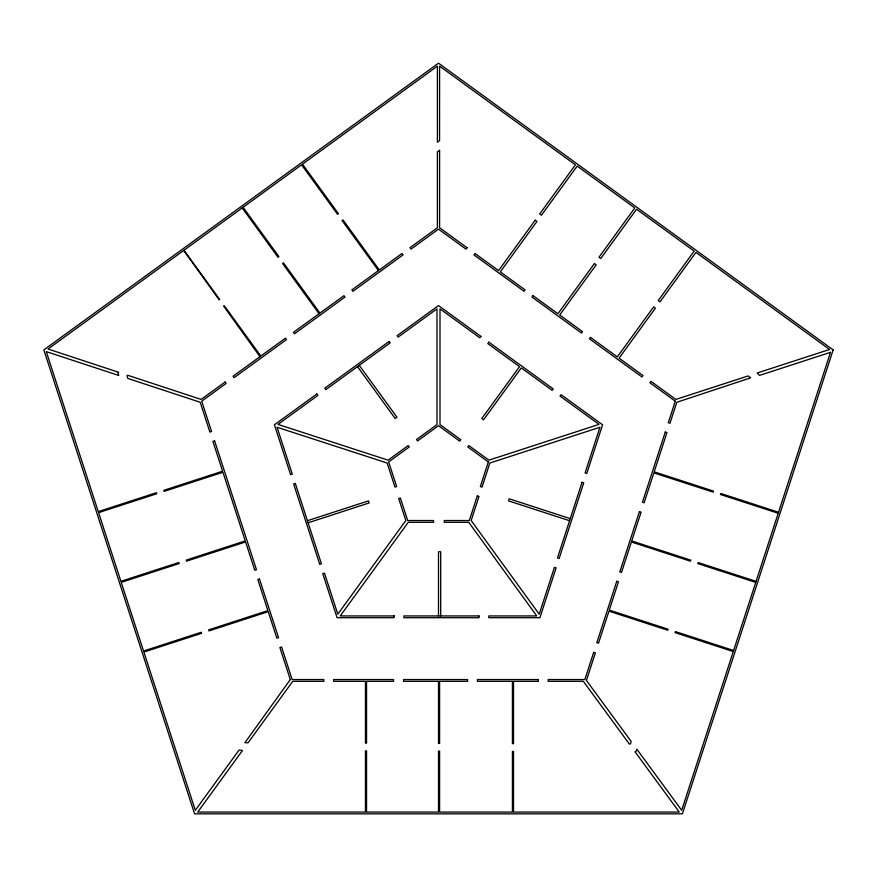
<?xml version="1.0" encoding="UTF-8"?>
<svg xmlns="http://www.w3.org/2000/svg" width="877" height="877" viewBox="0 0 877 877"><rect width="100%" height="100%" fill="white"/><g stroke="black" fill="none" stroke-linecap="round" stroke-linejoin="round"><path stroke-width="1.32" d="M307.432 520.708L368.45 500.888L369.118 502.959L308.101 522.791M394.398 615.939L340.232 615.939L408.265 522.297L433.589 522.297L433.589 520.532L407.695 520.532L400.361 497.983L398.684 498.531L405.832 520.532L337.798 614.174L324.468 573.152L322.791 573.701L337.086 617.715L394.069 617.715L394.069 615.939M778.546 512.245L720.784 493.477L720.445 494.507L778.206 513.275M570.247 518.636L509.23 498.805L508.55 500.888L569.568 520.708M756.084 581.363L698.114 562.53L697.774 563.571L755.744 582.405M733.621 650.504L675.433 631.593L675.093 632.635L733.282 651.545M359.263 365.347L396.974 417.255L395.209 418.537L357.498 366.63M243.093 207.323L278.93 256.632L278.042 257.279L242.216 207.959M183.984 250.263L219.678 299.397L219.129 299.802L183.721 250.46M440.682 615.939L440.682 551.786L438.5 551.786L438.5 615.939M477.307 495.9L469.305 520.532L444.288 520.532L444.288 522.297L468.735 522.297L536.768 615.939L488.829 615.939L488.829 617.715L539.914 617.715L556.106 567.879L554.428 567.331L539.202 614.174L471.168 520.532L478.995 496.448L477.307 495.9M488.346 461.927L480.344 486.56L482.032 487.097L489.848 463.023L599.945 427.252L585.091 472.944L586.768 473.492L602.587 424.808L561.094 394.661L560.052 396.086L599.013 424.391L488.927 460.162L468.789 445.538L467.759 446.963L488.346 461.927M582.054 482.295L557.465 557.98L559.142 558.528L583.731 482.843L582.054 482.295M593.685 652.335L584.849 679.554L548.18 679.554L548.18 681.319L583.337 681.319L629.335 744.025L630.344 744.036L631.188 741.46L586.417 680.431L595.373 652.872L593.685 652.335M616.783 581.254L596.82 642.688L598.509 643.236L608.934 611.137L667.737 630.245L668.077 629.204L609.274 610.096L618.46 581.791L616.783 581.254M639.421 511.587L619.82 571.903L621.497 572.451L631.396 541.997L690.429 561.181L690.769 560.14L631.736 540.956L641.098 512.124L639.421 511.587M665.259 432.054L642.457 502.236L644.135 502.784L653.858 472.878L713.122 492.129L713.461 491.087L654.198 471.837L666.937 432.602L665.259 432.054M675.29 401.184L668.296 422.714L669.973 423.251L676.792 402.28L750.668 377.844L748.092 375.948L675.86 399.419L650.953 381.32L649.923 382.756L675.29 401.184M830.497 352.335L681.692 810.315L636.823 749.155L635.978 751.732L634.992 751.732L679.258 812.069L513.516 812.069L513.516 751.348L512.431 751.348L512.431 812.069L439.596 812.069L439.596 751.118L438.5 751.107L438.5 812.069L366.542 812.069L366.542 750.887L365.446 750.887L365.446 812.069L197.731 812.069L242.469 750.493L239.136 749.967L195.308 810.304L143.883 652.06L201.633 633.293L201.304 632.251L143.554 651.019L121.234 582.361L179.204 563.527L178.875 562.486L120.905 581.319L98.597 512.65L156.775 493.751L156.446 492.71L98.257 511.62L46.273 351.622L118.757 375.466L117.913 372.846L118.691 372.286L48.038 349.035L301.589 164.821L337.557 214.317L338.445 213.681L302.477 164.174L437.404 66.148L437.404 142.249L439.563 140.704L439.596 66.148L575.411 164.821L539.717 213.944L541.471 215.238L577.176 166.104L634.784 207.959L598.958 257.279L600.723 258.562L636.549 209.241L694.167 251.107L658.199 300.603L659.964 301.896L695.932 252.39L829.565 349.474L757.191 372.999L759.57 375.389L830.497 352.335M833.15 349.89L682.405 813.834L194.595 813.834L43.85 349.89L438.5 63.166L833.15 349.89M535.178 220.182L498.553 270.598L475.038 253.519L473.931 254.889L524.073 291.317L525.104 289.892L500.318 271.881L536.943 221.464L535.178 220.182M480.892 336.384L479.851 337.82L440.002 308.868L440.002 424.621L460.754 439.695L459.712 441.12L438.5 425.707L417.551 440.934L416.509 439.498L436.998 424.621L436.998 308.868L398.125 337.108L397.084 335.683L438.5 305.591L480.892 336.384M488.84 342.162L487.798 343.598L519.502 366.63L481.791 418.537L483.556 419.82L521.278 367.912L552.192 390.375L553.223 388.939L488.84 342.162M533.063 295.67L532.021 297.095L581.473 333.03L582.514 331.605L559.701 315.018L596.185 264.81L594.42 263.517L557.936 313.736L533.063 295.67M290.298 679.554L244.891 742.742L248.092 742.753L292.732 681.319L323.81 681.319L323.81 679.554L292.151 679.554L281.572 646.963L279.884 647.511L290.298 679.554M590.473 337.382L589.432 338.807L641.964 376.978L643.005 375.542L619.085 358.167L655.415 308.145L653.661 306.862L617.309 356.884L590.473 337.382M467.09 247.742L465.972 249.112L438.5 229.149L411.028 249.112L409.987 247.687L437.404 227.757L437.404 151.82L439.596 150.241L439.596 227.757L467.09 247.742M225.082 382.021L201.14 399.419L127.713 375.257L127.001 375.762L127.867 378.469L200.208 402.269L209.877 432.043L211.554 431.506L201.71 401.184L226.113 383.457L225.082 382.021M259.954 356.687L233.03 376.244L234.071 377.68L286.516 339.574L285.474 338.149L260.831 356.051L224.205 305.635L223.624 306.062L259.954 356.687M319.064 313.736L293.422 332.372L294.464 333.797L344.979 297.095L343.937 295.67L319.952 313.1L283.468 262.881L282.58 263.517L319.064 313.736M378.447 270.598L351.896 289.892L352.927 291.317L403.069 254.889L402.039 253.464L379.335 269.952L342.995 219.941L342.107 220.576L378.447 270.598M316.794 394.014L274.413 424.808L290.605 474.643L292.282 474.095L277.055 427.252L387.152 463.023L394.968 487.097L396.656 486.56L388.654 461.927L409.241 446.963L408.211 445.538L388.072 460.162L277.987 424.391L317.836 395.439L316.794 394.014M389.136 341.449L324.753 388.237L325.784 389.662L390.177 342.885L389.136 341.449M214.602 440.846L212.914 441.394L222.605 471.212L163.802 490.32L164.131 491.361L222.944 472.254L245.253 540.912L186.22 560.096L186.549 561.137L245.593 541.953L254.779 570.247L256.468 569.71L214.602 440.846M295.319 483.446L293.642 483.983L319.754 564.349L321.431 563.801L295.319 483.446M259.504 579.05L257.827 579.598L267.902 610.622L208.627 629.872L208.967 630.914L268.241 611.653L276.847 638.171L278.535 637.623L259.504 579.05M479.006 615.939L403.891 615.939L403.891 617.715L479.006 617.715L479.006 615.939M393.532 679.554L333.644 679.554L333.644 681.319L365.446 681.319L365.446 743.148L366.542 743.148L366.542 681.319L393.532 681.319L393.532 679.554M467.584 679.554L403.584 679.554L403.584 681.319L438.5 681.319L438.5 743.389L439.596 743.4L439.596 681.319L467.584 681.319L467.584 679.554M538.346 679.554L477.417 679.554L477.417 681.319L512.431 681.319L512.431 743.641L513.516 743.641L513.516 681.319L538.346 681.319L538.346 679.554"/></g></svg>
